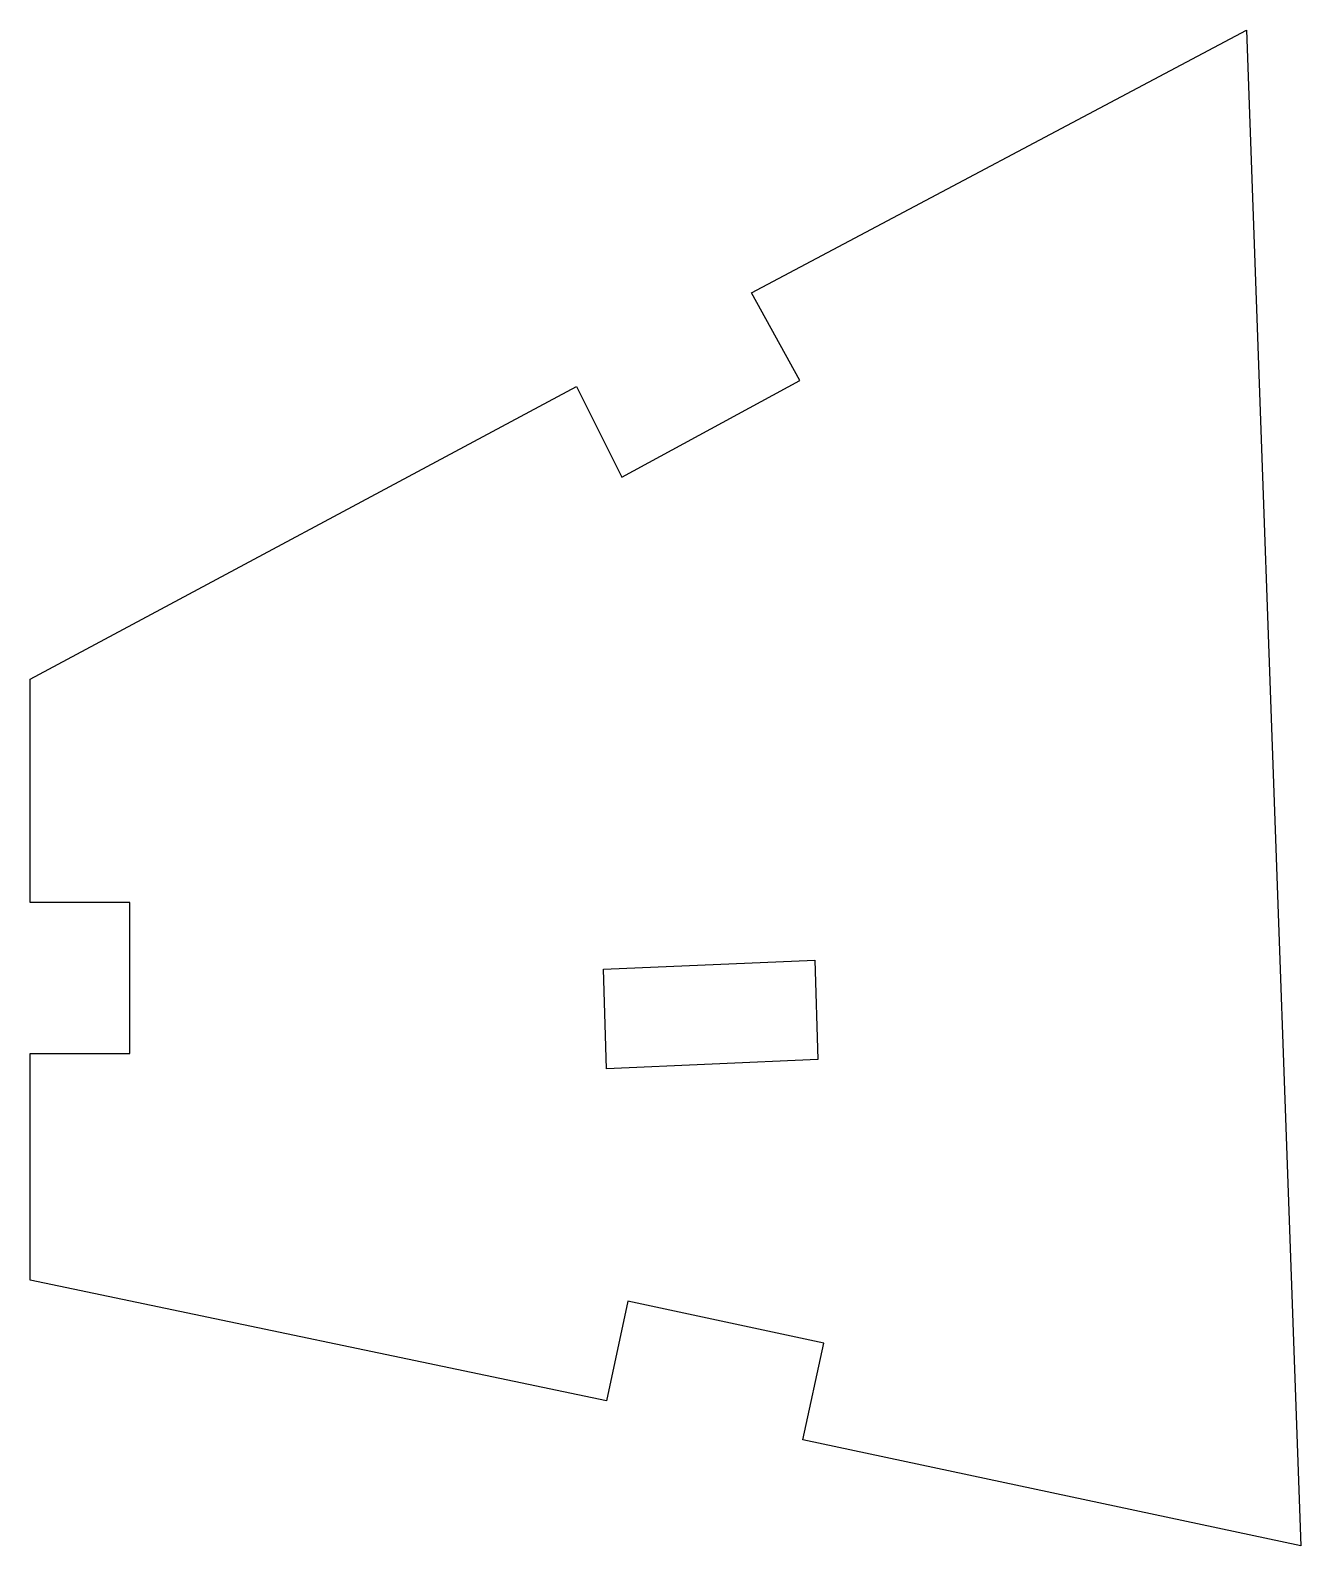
# Model space of a CAD drawing. Header units: millimetres. Extents: x 2624.9 to 2663.5, y 1485.7 to 1531.7.
import ezdxf

# ---------------------------------------------------------------- set-up
doc = ezdxf.new("R2010")
doc.units = ezdxf.units.MM

msp = doc.modelspace()

# ---------------------------------------------------------------- linework, layer by layer
at = {"color": 254}
msp.add_line((2661.838, 1531.69), (2663.485, 1485.693), dxfattribs=at)
at = {"color": 254, "flags": 128}
for points in [[(2646.823, 1523.722), (2661.838, 1531.69)], [(2648.287, 1521.063), (2646.823, 1523.722)], [(2624.939, 1511.991), (2641.509, 1520.88)], [(2641.509, 1520.88), (2642.882, 1518.129)], [(2642.882, 1518.129), (2648.287, 1521.063)], [(2624.939, 1505.213), (2624.939, 1511.991)], [(2627.959, 1505.213), (2624.939, 1505.213)], [(2627.959, 1500.632), (2627.959, 1505.213)], [(2642.333, 1503.195), (2648.745, 1503.469)], [(2642.425, 1500.169), (2642.333, 1503.195)], [(2648.745, 1503.469), (2648.836, 1500.449)], [(2624.939, 1493.757), (2624.939, 1500.632)], [(2624.939, 1500.632), (2627.959, 1500.632)], [(2648.836, 1500.449), (2642.425, 1500.169)], [(2642.425, 1490.091), (2624.939, 1493.757)], [(2643.065, 1493.117), (2642.425, 1490.091)], [(2649.019, 1491.835), (2643.065, 1493.117)], [(2648.379, 1488.901), (2649.019, 1491.835)], [(2663.485, 1485.693), (2648.379, 1488.901)]]:
    msp.add_lwpolyline(points, dxfattribs=at)

doc.saveas('drawing.dxf')
